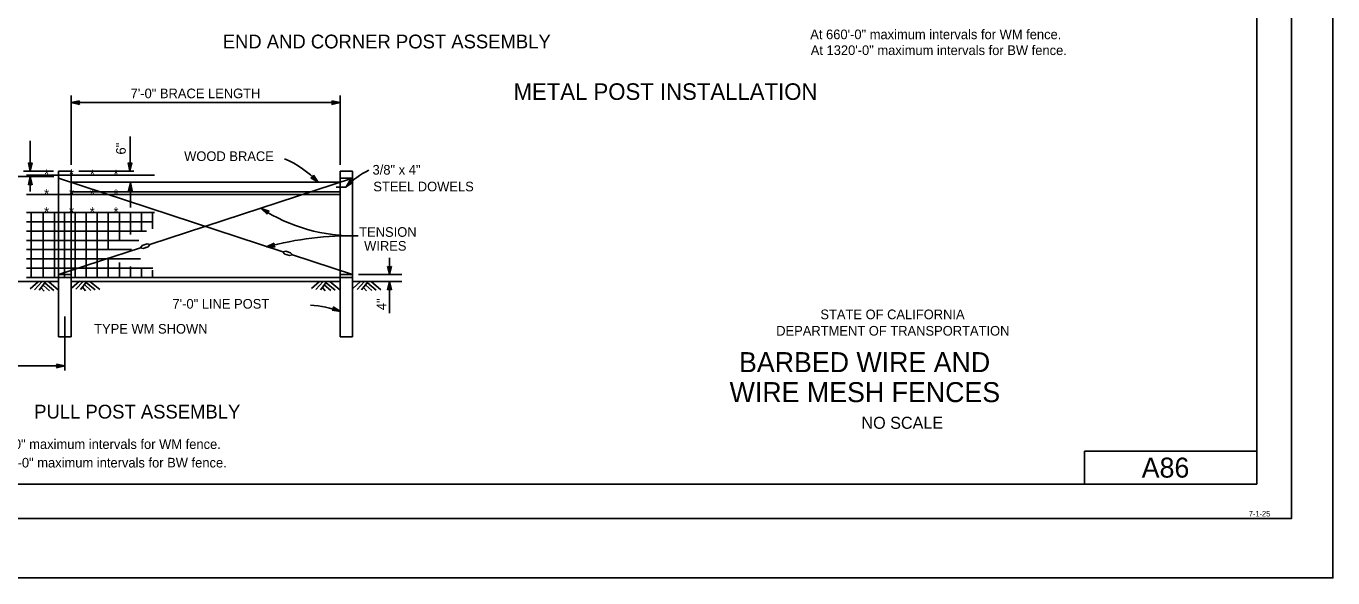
# Model space of a CAD drawing. Extents: x -894 to 866, y -472 to 714.
# Drawn here: x -81 to 866, y -472 to -72 of the extents above; entities that cross this region are included whole.
import ezdxf

# ---------------------------------------------------------------- set-up
doc = ezdxf.new("R2010")
doc.units = 0
for name, color, linetype in [('border_INSIDE-BORDER-anno', 7, 'Continuous'), ('border_PLOTTING-ELEMENTS', 7, 'Continuous'), ('border_rw_22x34_Cut_Lines', 7, 'Continuous'), ('border_SHEET', 7, 'Continuous'), ('border_WITHIN-BORDER-anno', 7, 'Continuous'), ('mc_FENCE', 7, 'Continuous'), ('mc_FENCE-anno', 7, 'Continuous'), ('rd_PROFILE-OG', 7, 'Continuous')]:
    doc.layers.add(name, color=color, linetype=linetype)

msp = doc.modelspace()

# ---------------------------------------------------------------- linework, layer by layer
at = {"layer": 'border_PLOTTING-ELEMENTS'}
for points in [[(-894.04, -472.44), (865.96, -472.44), (865.96, 713.56), (-894.04, 713.56)], [(-864.04, 670.56), (835.96, 670.56), (835.96, -429.44), (-864.04, -429.44)]]:
    msp.add_lwpolyline(points, close=True, dxfattribs=at)
at = {"layer": 'border_rw_22x34_Cut_Lines'}
msp.add_lwpolyline([(-864.04, 670.56), (835.96, 670.56), (835.96, -429.44), (-864.04, -429.44)], close=True, dxfattribs=at)
at = {"layer": 'border_SHEET'}
for p, q in [((810.96, 645.56), (810.96, -404.44)), ((685.93, -404.44), (685.93, -380.44)), ((685.93, -380.44), (810.93, -380.44)), ((810.96, -404.44), (-814.04, -404.44))]:
    msp.add_line(p, q, dxfattribs=at)
at = {"layer": 'mc_FENCE'}
for p, q in [((-57.57, -297.44), (-57.57, -177.44)), ((-57.57, -177.44), (-48.57, -177.44)), ((-48.57, -297.44), (-48.57, -177.44)), ((146.43, -297.44), (146.43, -177.44)), ((146.43, -177.44), (155.43, -177.44)), ((155.43, -297.44), (155.43, -177.44)), ((-80.93, -180.16), (11.84, -180.16)), ((104.93, -235.84), (-57.57, -182.44)), ((-48.57, -185.44), (146.43, -185.44)), ((8.62, -230.69), (155.43, -182.44)), ((143.46, -189.09), (150.78, -189.09)), ((146.43, -182.44), (155.43, -182.44)), ((-80.93, -194.39), (146.43, -194.39)), ((-48.57, -192.4), (146.43, -192.4)), ((-80.93, -207.44), (11.84, -207.44)), ((-77.61, -254.44), (-77.61, -207.44)), ((-68.85, -254.44), (-68.85, -207.44)), ((-60.57, -254.44), (-60.57, -207.44)), ((-53.41, -254.44), (-53.41, -207.44)), ((-45.57, -254.44), (-45.57, -207.44)), ((-37.57, -254.44), (-37.57, -207.44)), ((-29.57, -254.44), (-29.57, -207.44)), ((-21.57, -233.92), (-21.57, -207.44)), ((-13.57, -227.01), (-13.57, -207.44)), ((-5.57, -223.43), (-5.57, -207.44)), ((2.43, -220.87), (2.43, -207.44)), ((10.43, -219.3), (10.43, -207.44)), ((-80.93, -214.16), (10.65, -214.16)), ((-80.93, -220.87), (6.05, -220.87)), ((-80.93, -227.58), (0.53, -227.58)), ((-80.93, -234.3), (-4.86, -234.3)), ((-57.57, -252.44), (1.72, -232.96)), ((3.06, -231.35), (1.67, -232.98)), ((1.67, -232.98), (3.76, -233.45)), ((6.54, -230.2), (3.06, -231.35)), ((3.76, -233.45), (7.23, -232.3)), ((5.15, -231.82), (5.15, -231.82)), ((8.62, -230.67), (6.54, -230.2)), ((7.23, -232.3), (8.62, -230.67)), ((107, -235.37), (104.92, -235.86)), ((104.92, -235.86), (106.32, -237.48)), ((110.48, -236.5), (107, -235.37)), ((111.88, -238.11), (110.48, -236.5)), ((-80.93, -241.01), (1.84, -241.01)), ((-21.57, -254.44), (-21.57, -240.01)), ((-13.57, -254.44), (-13.57, -243.63)), ((106.32, -237.48), (109.8, -238.6)), ((108.4, -236.99), (108.4, -236.99)), ((109.8, -238.6), (111.88, -238.11)), ((155.43, -252.44), (111.91, -238.14)), ((-80.93, -247.73), (10.65, -247.73)), ((-80.93, -254.44), (-57.57, -254.44)), ((-59.72, -254.44), (155.43, -254.44)), ((-57.57, -252.44), (-48.57, -252.44)), ((-5.57, -254.44), (-5.57, -246.57)), ((2.43, -254.44), (2.43, -248.32)), ((10.43, -254.44), (10.43, -249.25)), ((146.43, -252.44), (155.43, -252.44)), ((-57.57, -297.44), (-48.57, -297.44)), ((146.43, -297.44), (155.43, -297.44))]:
    msp.add_line(p, q, dxfattribs=at)
at = {"layer": 'mc_FENCE-anno'}
for p, q in [((-48.57, -172.68), (-48.57, -122.47)), ((146.43, -172.68), (146.43, -122.47)), ((-48.57, -127.62), (-42.57, -126.29)), ((-48.57, -127.62), (146.43, -127.62)), ((-42.57, -128.96), (-48.57, -127.62)), ((-48.57, -127.62), (-48.57, -127.62)), ((-42.79, -128.6), (-47.19, -127.62)), ((-47.18, -127.61), (-42.81, -126.65)), ((-45.81, -127.62), (-42.98, -126.99)), ((-43.02, -128.24), (-45.81, -127.62)), ((-44.43, -127.62), (-43.22, -127.35)), ((-43.2, -127.89), (-44.43, -127.62)), ((-42.57, -126.29), (-43.37, -127.62)), ((-43.37, -127.62), (-42.57, -128.96)), ((-42.57, -126.29), (-42.57, -126.29)), ((-42.57, -128.96), (-42.57, -128.96)), ((141.23, -127.62), (140.43, -126.28)), ((140.43, -126.28), (140.43, -126.28)), ((140.43, -126.28), (146.43, -127.62)), ((146.43, -127.62), (140.43, -128.95)), ((140.43, -128.95), (141.23, -127.62)), ((140.43, -128.95), (140.43, -128.95)), ((140.64, -126.63), (145.05, -127.62)), ((145.04, -127.62), (140.66, -128.59)), ((143.66, -127.61), (140.84, -128.24)), ((140.88, -126.99), (143.66, -127.61)), ((141.05, -127.34), (142.28, -127.61)), ((142.28, -127.61), (141.07, -127.88)), ((146.43, -127.62), (146.43, -127.62)), ((-78.12, -177.44), (-78.12, -155.32)), ((-5.86, -176.56), (-5.86, -152.19)), ((-83.04, -177.44), (-61.27, -177.44)), ((-78.12, -177.44), (-79.45, -171.44)), ((-79.45, -171.44), (-79.45, -171.44)), ((-79.45, -171.44), (-78.12, -172.24)), ((-78.13, -176.05), (-79.09, -171.68)), ((-78.12, -174.68), (-78.75, -171.85)), ((-78.12, -173.3), (-78.39, -172.09)), ((-78.12, -172.24), (-76.78, -171.44)), ((-76.78, -171.44), (-78.12, -177.44)), ((-77.14, -171.66), (-78.12, -176.06)), ((-77.5, -171.89), (-78.12, -174.68)), ((-77.84, -172.07), (-78.12, -173.3)), ((-78.12, -177.44), (-78.12, -177.44)), ((-76.78, -171.44), (-76.78, -171.44)), ((-43.06, -177.44), (-3.13, -177.44)), ((-5.94, -177.27), (-7.27, -171.27)), ((-7.27, -171.27), (-7.27, -171.27)), ((-7.27, -171.27), (-5.94, -172.07)), ((-5.95, -175.87), (-6.91, -171.5)), ((-5.94, -174.5), (-6.57, -171.68)), ((-5.94, -173.12), (-6.21, -171.91)), ((-5.94, -172.07), (-4.6, -171.27)), ((-4.6, -171.27), (-5.94, -177.27)), ((-4.96, -171.48), (-5.94, -175.89)), ((-5.32, -171.72), (-5.94, -174.5)), ((-5.67, -171.89), (-5.94, -173.12)), ((-5.94, -177.27), (-5.94, -177.27)), ((-4.6, -171.27), (-4.6, -171.27)), ((-96.61, -181.34), (-61.17, -181.34)), ((-79.46, -187.34), (-78.12, -181.34)), ((-78.12, -186.54), (-79.46, -187.34)), ((-79.46, -187.34), (-79.46, -187.34)), ((-79.11, -187.13), (-78.12, -182.72)), ((-78.75, -186.89), (-78.12, -184.1)), ((-78.4, -186.72), (-78.12, -185.49)), ((-78.12, -181.34), (-78.12, -181.34)), ((-78.12, -181.34), (-76.79, -187.34)), ((-78.12, -192.19), (-78.12, -181.34)), ((-78.12, -182.73), (-77.15, -187.11)), ((-78.12, -184.1), (-77.5, -186.93)), ((-78.12, -185.49), (-77.86, -186.69)), ((-76.79, -187.34), (-78.12, -186.54)), ((-76.79, -187.34), (-76.79, -187.34)), ((-6.93, -191.6), (-5.59, -185.6)), ((-6.58, -191.38), (-5.59, -186.98)), ((-6.22, -191.15), (-5.6, -188.36)), ((-5.6, -188.36), (-4.97, -191.19)), ((-5.59, -203.73), (-5.59, -185.6)), ((-5.59, -185.6), (-5.59, -185.6)), ((-5.59, -185.6), (-4.26, -191.6)), ((-5.59, -186.99), (-4.62, -191.36)), ((125.23, -182.09), (126.73, -181.69)), ((130.49, -185.28), (125.23, -182.09)), ((125.23, -182.09), (125.23, -182.09)), ((129.48, -184.32), (125.65, -182)), ((128.49, -183.37), (126.02, -181.87)), ((127.49, -182.41), (126.43, -181.77)), ((126.73, -181.69), (127.07, -180.16)), ((126.79, -181.36), (127.49, -182.41)), ((126.91, -180.99), (128.49, -183.37)), ((126.99, -180.57), (129.49, -184.32)), ((127.07, -180.16), (127.07, -180.16)), ((127.07, -180.16), (130.49, -185.28)), ((130.49, -185.28), (130.49, -185.28)), ((150.71, -188.69), (154.03, -183.52)), ((155.91, -185.41), (150.71, -188.69)), ((150.71, -188.69), (150.71, -188.69)), ((151.69, -187.7), (154.12, -183.94)), ((155.51, -185.31), (151.69, -187.71)), ((152.67, -186.74), (154.24, -184.31)), ((155.09, -185.22), (152.67, -186.74)), ((153.65, -185.77), (154.32, -184.73)), ((154.72, -185.1), (153.65, -185.77)), ((154.03, -183.52), (154.03, -183.52)), ((154.03, -183.52), (154.4, -185.02)), ((154.4, -185.02), (155.91, -185.41)), ((155.91, -185.41), (155.91, -185.41)), ((-5.59, -190.8), (-6.93, -191.6)), ((-6.93, -191.6), (-6.93, -191.6)), ((-5.87, -190.97), (-5.6, -189.74)), ((-5.6, -189.74), (-5.33, -190.95)), ((-4.26, -191.6), (-5.59, -190.8)), ((-4.26, -191.6), (-4.26, -191.6)), ((93.62, -208.66), (89.16, -204.44)), ((89.16, -204.44), (89.16, -204.44)), ((89.16, -204.44), (94.99, -206.37)), ((93.62, -208.25), (90.34, -205.15)), ((90.35, -205.15), (94.61, -206.56)), ((93.6, -207.82), (91.53, -205.86)), ((91.53, -205.86), (94.28, -206.77)), ((93.63, -207.43), (92.72, -206.57)), ((92.72, -206.57), (93.89, -206.95)), ((94.99, -206.37), (93.62, -207.1)), ((93.62, -207.1), (93.62, -208.66)), ((94.99, -206.37), (94.99, -206.37)), ((93.62, -208.66), (93.62, -208.66)), ((93.1, -232.27), (98.66, -229.64)), ((99.25, -232.25), (93.1, -232.27)), ((93.1, -232.27), (93.1, -232.27)), ((98.96, -231.95), (94.45, -231.96)), ((94.46, -231.96), (98.51, -230.05)), ((95.8, -231.66), (98.41, -230.42)), ((98.65, -231.65), (95.8, -231.66)), ((97.14, -231.35), (98.26, -230.83)), ((98.4, -231.35), (97.14, -231.35)), ((98.66, -229.64), (98.17, -231.12)), ((98.17, -231.12), (99.25, -232.25)), ((98.66, -229.64), (98.66, -229.64)), ((99.25, -232.25), (99.25, -232.25)), ((182.22, -252.44), (182.22, -240.25)), ((159.82, -252.44), (191.26, -252.44)), ((182.22, -252.44), (180.89, -246.44)), ((180.89, -246.44), (180.89, -246.44)), ((180.89, -246.44), (182.22, -247.24)), ((182.22, -251.05), (181.25, -246.68)), ((182.22, -249.68), (181.59, -246.85)), ((182.22, -248.3), (181.95, -247.09)), ((182.22, -247.24), (183.56, -246.44)), ((183.56, -246.44), (182.22, -252.44)), ((183.2, -246.66), (182.22, -251.06)), ((182.84, -246.89), (182.22, -249.68)), ((182.5, -247.07), (182.22, -248.3)), ((182.22, -252.44), (182.22, -252.44)), ((183.56, -246.44), (183.56, -246.44)), ((180.88, -263.44), (182.22, -257.44)), ((182.22, -262.64), (180.88, -263.44)), ((180.88, -263.44), (180.88, -263.44)), ((181.23, -263.22), (182.22, -258.82)), ((181.59, -262.99), (182.22, -260.2)), ((181.94, -262.81), (182.22, -261.59)), ((182.22, -280.35), (182.22, -257.44)), ((182.22, -257.44), (182.22, -257.44)), ((182.22, -257.44), (183.55, -263.44)), ((182.22, -258.83), (183.19, -263.21)), ((182.22, -260.2), (182.84, -263.03)), ((182.22, -261.59), (182.48, -262.79)), ((183.55, -263.44), (182.22, -262.64)), ((183.55, -263.44), (183.55, -263.44)), ((-53.07, -282.78), (-53.07, -321.91)), ((140.56, -278.33), (141.78, -277.37)), ((146.64, -279.21), (140.56, -278.33)), ((140.56, -278.33), (140.56, -278.33)), ((145.34, -278.72), (140.91, -278.08)), ((144.06, -278.23), (141.19, -277.82)), ((141.78, -277.37), (141.5, -275.83)), ((141.5, -275.83), (141.5, -275.83)), ((141.5, -275.83), (146.64, -279.21)), ((142.77, -277.74), (141.54, -277.56)), ((141.58, -276.24), (145.35, -278.72)), ((141.67, -276.66), (144.06, -278.23)), ((141.71, -277.05), (142.77, -277.74)), ((146.64, -279.21), (146.64, -279.21)), ((-225.33, -318.66), (-53.1, -318.66)), ((-58.3, -318.66), (-59.1, -317.32)), ((-59.1, -317.32), (-59.1, -317.32)), ((-59.1, -317.32), (-53.1, -318.66)), ((-53.1, -318.66), (-59.1, -320)), ((-59.1, -320), (-58.3, -318.66)), ((-59.1, -319.99), (-59.1, -319.99)), ((-58.88, -317.68), (-54.48, -318.66)), ((-54.49, -318.67), (-58.86, -319.64)), ((-55.86, -318.66), (-58.68, -319.29)), ((-58.65, -318.04), (-55.86, -318.66)), ((-58.47, -318.39), (-57.24, -318.66)), ((-57.24, -318.66), (-58.45, -318.93)), ((-53.1, -318.66), (-53.1, -318.66))]:
    msp.add_line(p, q, dxfattribs=at)
for points in [[(-53.07, -282.78), (-53.07, -302.78)], [(-53.07, -305.78), (-53.07, -309.78)], [(-53.07, -312.78), (-53.07, -321.91)]]:
    msp.add_lwpolyline(points, dxfattribs=at)
for centre, radius, start, end in [((76.99, -236.46), 74.04, 43.73276, 66.87669), ((189.21, -224.64), 52.68, 114.55068, 136.95713), ((156.79, -99.7), 124.68, 237.14683, 271.20532), ((154.09, -461.41), 237.12, 88.71308, 104.90453), ((122.54, -340.8), 66.14, 68.62657, 87.99462)]:
    msp.add_arc(centre, radius, start, end, dxfattribs=at)
at = {"layer": 'rd_PROFILE-OG'}
for p, q in [((-135.36, -257.44), (-57.59, -257.44)), ((-72.4, -257.62), (-78.11, -262.69)), ((-69.66, -257.66), (-74.96, -263.41)), ((-67, -257.66), (-71.7, -263.64)), ((-70.2, -261.92), (-68.14, -264.45)), ((-68.64, -260.2), (-64.24, -264.21)), ((-67.46, -258.55), (-61.02, -263.86)), ((-64.8, -257.68), (-57.6, -263.61)), ((-48.57, -257.44), (146.43, -257.44)), ((-42.47, -257.28), (-48.17, -262.35)), ((-39.73, -257.31), (-45.02, -263.07)), ((-37.06, -257.31), (-41.76, -263.3)), ((-40.26, -261.58), (-38.2, -264.11)), ((-38.7, -259.86), (-34.3, -263.87)), ((-37.52, -258.21), (-31.08, -263.51)), ((-34.87, -257.34), (-27.66, -263.27)), ((131.43, -257.4), (125.73, -262.47)), ((134.17, -257.44), (128.88, -263.19)), ((136.84, -257.44), (132.14, -263.42)), ((133.64, -261.7), (135.7, -264.23)), ((135.2, -259.98), (139.6, -263.99)), ((136.38, -258.33), (142.82, -263.64)), ((139.03, -257.46), (146.24, -263.39)), ((155.43, -257.44), (191.1, -257.44)), ((161.25, -257.47), (155.55, -262.54)), ((163.99, -257.5), (158.69, -263.26)), ((166.66, -257.5), (161.96, -263.49)), ((163.45, -261.77), (165.52, -264.3)), ((165.02, -260.05), (169.41, -264.06)), ((166.19, -258.4), (172.64, -263.7)), ((168.85, -257.53), (176.06, -263.46))]:
    msp.add_line(p, q, dxfattribs=at)

# ---------------------------------------------------------------- texts
at = {"layer": 'border_INSIDE-BORDER-anno'}
for s, height, p in [('STATE OF CALIFORNIA', 7, (494.52, -284.77)), ('DEPARTMENT OF TRANSPORTATION', 7, (462.52, -296.67)), ('BARBED WIRE AND', 14.5, (435.53, -323.17)), ('WIRE MESH FENCES', 14.5, (428.74, -344.92)), ('NO SCALE', 8.75, (524.3, -364.3))]:
    msp.add_text(s, height=height, dxfattribs=at).set_placement(p)
at = {"layer": 'border_WITHIN-BORDER-anno'}
for s, height, p in [('A86', 14.5, (727.42, -399.69)), ('7-1-25', 4, (805.09, -427.86))]:
    msp.add_text(s, height=height, dxfattribs=at).set_placement(p)
at = {"layer": 'mc_FENCE'}
for p in [(-68.13, -183.14), (-50.12, -183.11), (-35.02, -183.19), (-17.83, -183.19), (-68.13, -197.37), (-50.12, -197.34), (-35.02, -197.42), (-17.83, -197.42), (-68.13, -210.42), (-50.12, -210.39), (-35.02, -210.47), (-17.83, -210.47)]:
    msp.add_text('*', height=7, dxfattribs=at).set_placement(p)
at = {"layer": 'mc_FENCE-anno'}
for s, height, p in [('At 660\'-0" maximum intervals for WM fence.', 7, (487.18, -81.64)), ('END AND CORNER POST ASSEMBLY', 10, (61.32, -88.31)), ('At 1320\'-0" maximum intervals for BW fence.', 7, (487.54, -93.13)), ('METAL POST INSTALLATION', 12, (272.13, -125.64)), ('7\'-0" BRACE LENGTH', 7, (-5.42, -124.46)), ('WOOD BRACE', 7, (33.39, -170.02)), ('3/8" x 4"', 7, (169.94, -179.87)), ('STEEL DOWELS', 7, (170.48, -192.01)), ('TENSION', 7, (160.26, -225.01)), ('WIRES', 7, (163.83, -235.06)), ('7\'-0" LINE POST', 7, (24.92, -277.1)), ('TYPE WM SHOWN', 7, (-31.83, -295.23)), ('PULL POST ASSEMBLY', 10, (-75.3, -356.84)), ('At 660\'-0" maximum intervals for WM fence.', 7, (-122.01, -378.9)), ('At 1320\'-0" maximum intervals for BW fence.', 7, (-121.38, -392.34))]:
    msp.add_text(s, height=height, dxfattribs=at).set_placement(p)
for s, p in [('6"', (-8.92, -165.31)), ('4"', (179.87, -278.19))]:
    msp.add_text(s, height=7, rotation=90, dxfattribs=at).set_placement(p)

doc.saveas('drawing.dxf')
